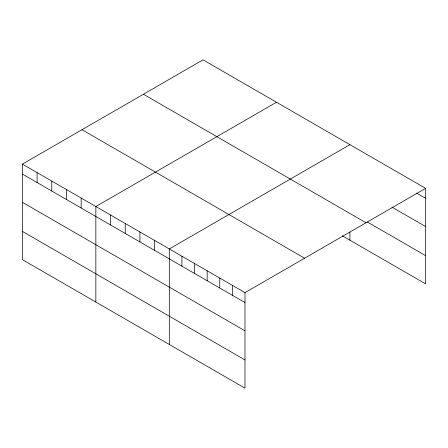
<?xml version="1.0" encoding="UTF-8"?>
<svg xmlns="http://www.w3.org/2000/svg" width="448" height="448" viewBox="0 0 448 448"><rect width="100%" height="100%" fill="white"/><g stroke="black" fill="none" stroke-linecap="round" stroke-linejoin="round"><path stroke-width="0.67" d="M22.4 164.119L244.989 292.628L244.989 388.158L22.4 259.65L22.4 164.119L203.011 59.842L425.6 188.35L425.6 283.881L342.283 235.777M276.466 102.25L95.855 206.528L95.855 302.058M349.922 144.659L169.305 248.937L169.305 344.467M244.989 292.628L425.6 188.35M416.59 193.099L425.6 198.302M391.966 207.127L425.6 226.542M367.338 222.006L425.6 255.64M143.41 94.254L365.999 222.762M82.001 129.707L304.59 258.216M22.4 174.07L244.989 302.579M22.4 202.311L244.989 330.82M22.4 231.409L244.989 359.918M349.922 232.12L349.922 240.19M232.372 285.348L232.372 295.299M219.761 278.062L219.761 288.014M207.15 270.782L207.15 280.734M194.533 263.497L194.533 273.448M181.922 256.217L181.922 266.168M154.616 240.453L154.616 250.404M139.927 231.969L139.927 241.92M125.233 223.49L125.233 233.442M110.544 215.006L110.544 224.958M81.161 198.044L81.161 207.995M66.472 189.566L66.472 199.517M51.783 181.082L51.783 191.033M37.089 172.598L37.089 182.549"/></g></svg>
